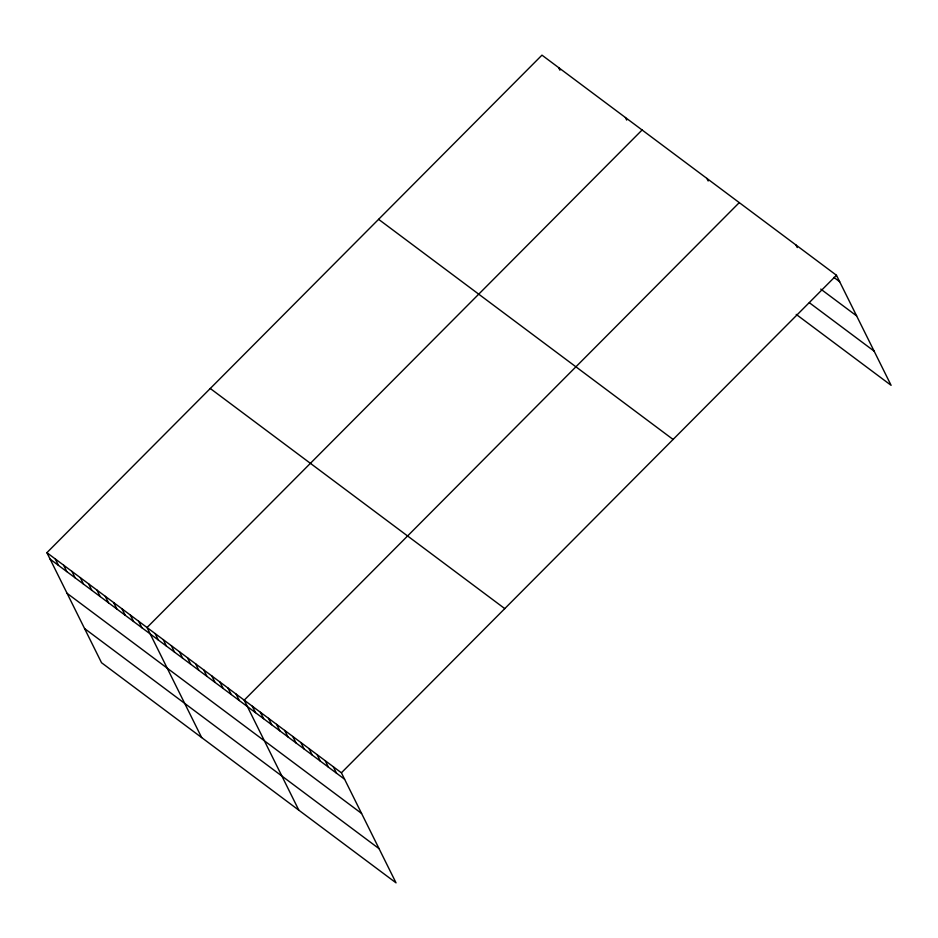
<?xml version="1.0" encoding="UTF-8"?>
<svg xmlns="http://www.w3.org/2000/svg" width="938" height="938" viewBox="0 0 938 938"><rect width="100%" height="100%" fill="white"/><g stroke="black" fill="none" stroke-linecap="round" stroke-linejoin="round"><path stroke-width="1.41" d="M46.9 552.681L341.397 772.795L396.035 882.857L101.538 662.732L46.9 552.681L541.965 55.143L836.462 275.268L891.1 385.319L796.233 314.418M642.096 129.983L147.032 627.522L201.658 737.573M739.285 202.62L244.208 700.158L298.847 810.221M341.397 772.795L836.462 275.268M833.882 277.39L839.674 281.717M820.773 289.103L856.64 315.907M809.342 302.704L874.122 351.129M378.6 219.328L673.097 439.453M210.276 388.496L504.773 608.61M50.101 559.13L344.598 779.244M67.079 593.32L361.576 813.445M84.561 628.542L379.058 848.667M795.975 244.994L797.253 247.573M706.889 178.408L708.167 180.987M625.412 117.508L626.69 120.087M558.661 67.618L559.939 70.198M333.295 766.745L336.496 773.193M325.205 760.695L328.406 767.143M317.103 754.633L320.304 761.093M309.001 748.583L312.202 755.031M300.899 742.533L304.111 748.981M292.808 736.482L296.009 742.931M284.706 730.421L287.907 736.881M276.604 724.37L279.805 730.819M268.514 718.32L271.715 724.769M260.412 712.27L263.613 718.719M252.31 706.208L255.511 712.669M236.118 694.108L239.319 700.557M228.016 688.046L231.217 694.507M219.914 681.996L223.115 688.445M211.824 675.946L215.025 682.395M203.722 669.896L206.923 676.345M195.62 663.834L198.821 670.295M187.518 657.784L190.731 664.233M179.428 651.734L182.629 658.183M171.326 645.684L174.527 652.133M163.224 639.622L166.425 646.083M155.122 633.572L158.334 640.021M138.683 621.284L141.884 627.733M130.335 615.047L133.548 621.495M121.999 608.809L125.2 615.258M113.65 602.571L116.851 609.02M105.314 596.334L108.515 602.782M96.966 590.096L100.167 596.545M88.618 583.858L91.818 590.319M80.281 577.62L83.482 584.081M71.933 571.383L75.134 577.843M63.585 565.157L66.786 571.605M55.248 558.919L58.449 565.368"/></g></svg>
